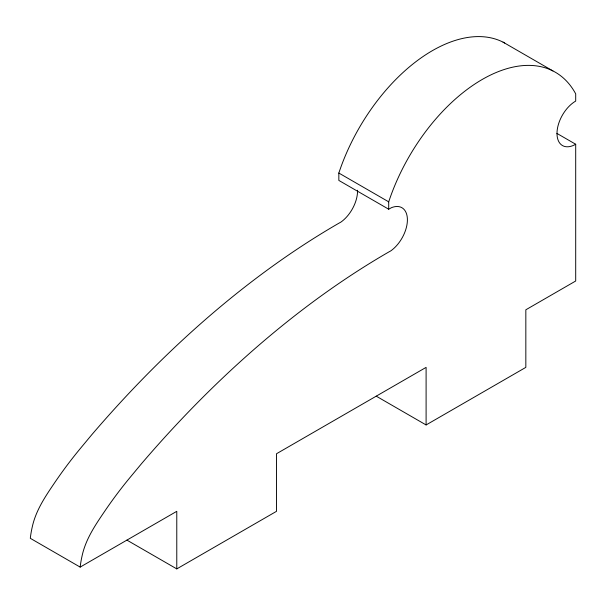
<?xml version="1.0" encoding="UTF-8"?>
<svg xmlns="http://www.w3.org/2000/svg" width="606" height="606" viewBox="0 0 606 606"><rect width="100%" height="100%" fill="white"/><g stroke="black" fill="none" stroke-linecap="round" stroke-linejoin="round"><path stroke-width="0.91" d="M357.525 190.239A26.444 15.271 -60 0 1 340.928 222.084L338.837 223.243A766.082 442.297 -60 0 0 91.688 434.835L80.409 448.417A267.928 154.689 -60 0 0 54.252 483.315C45.185 496.662 35.981 510.411 32.383 526.394A81.537 47.079 -60 0 0 30.3 538.31L80.166 567.102L176.778 511.32L176.778 568.898L126.912 540.113M176.778 568.898L276.51 511.32L276.51 453.742L426.101 367.372L426.101 424.95L376.243 396.165M426.101 424.95L525.834 367.372L525.834 309.795L575.7 281.002L575.7 144.251A26.444 15.271 -60 0 1 556.997 133.456A26.444 15.271 -60 0 1 575.7 101.073L575.7 93.869A146.258 84.446 -60 0 0 482.202 79.477A146.258 84.446 -60 0 0 388.704 201.836L388.704 209.214L391.499 207.661A26.444 15.271 -60 0 1 407.399 220.236A26.444 15.271 -60 0 1 390.794 250.876L388.704 252.035A766.082 442.297 -60 0 0 141.554 463.628L130.275 477.21A267.928 154.689 -60 0 0 104.118 512.108C95.051 525.447 85.847 539.204 82.249 555.179A81.537 47.079 -60 0 0 80.166 567.102M503.041 42.132L552.907 70.925M556.899 133.396L575.7 144.251M504.692 43.003A146.258 84.446 -60 0 0 338.837 173.043L388.704 201.836M388.704 209.214L338.837 180.421L338.837 173.043"/></g></svg>
